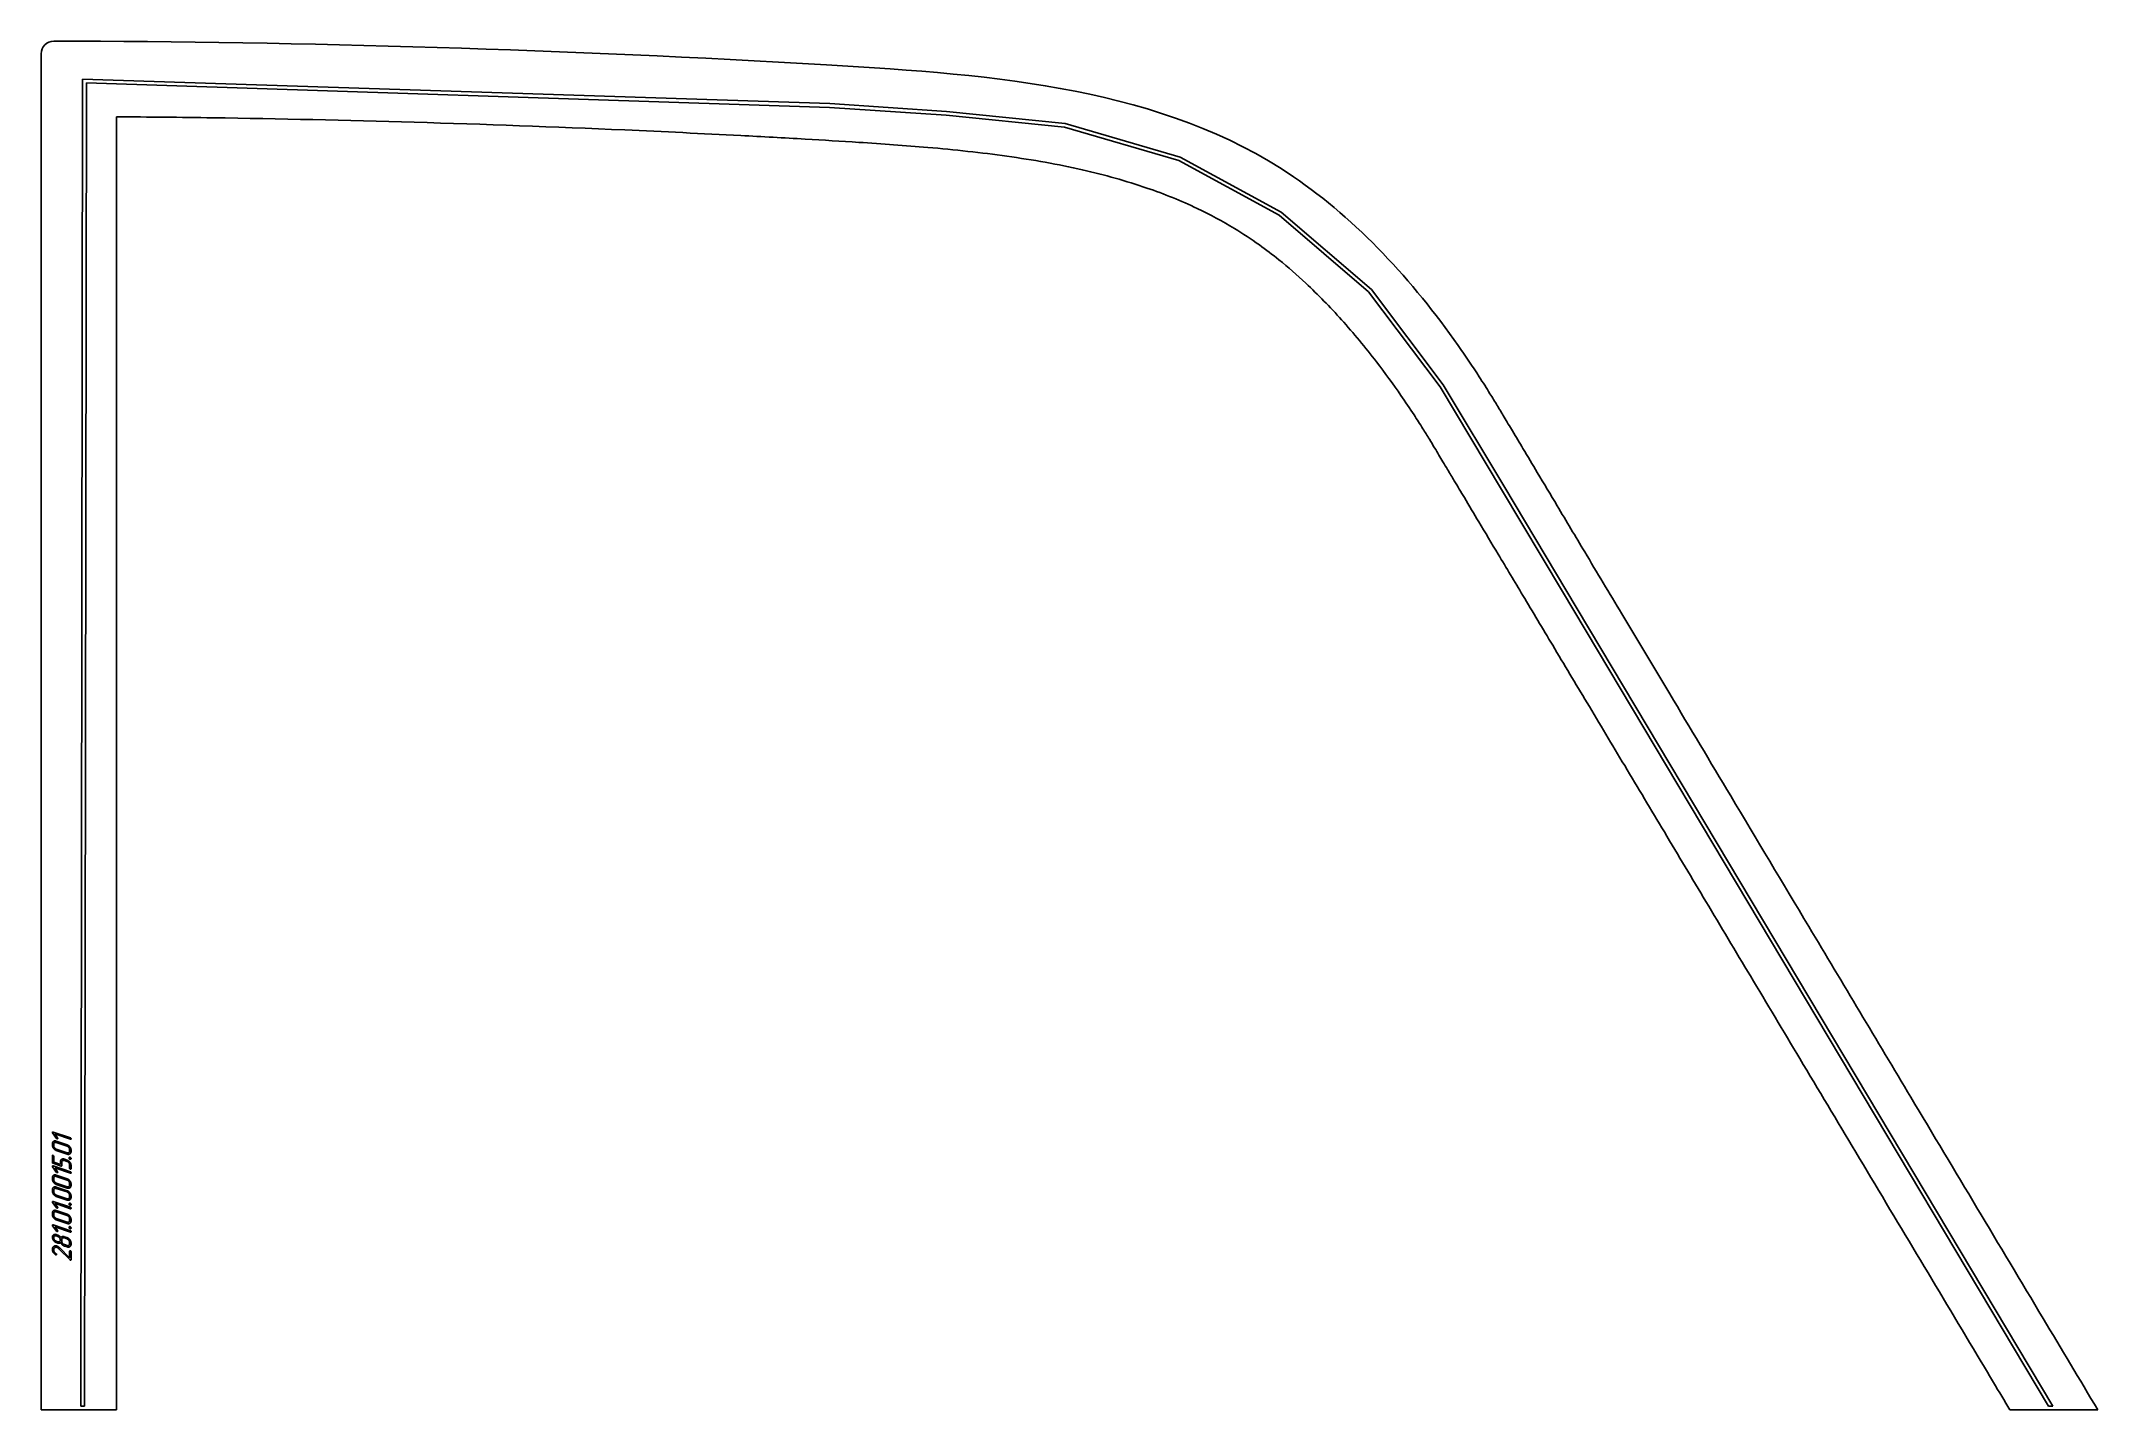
# Model space of a CAD drawing. Header units: millimetres. Extents: x 199 to 1834, y 96 to 1184.
import ezdxf

# ---------------------------------------------------------------- set-up
doc = ezdxf.new("R2010")
doc.units = ezdxf.units.MM
doc.linetypes.add('K5LT_BASIC', pattern=[0])
doc.layers.add('Engraving', color=7, linetype='Continuous')

msp = doc.modelspace()

# ---------------------------------------------------------------- linework, layer by layer
at = {"color": 150, "linetype": 'K5LT_BASIC', "lineweight": 25, "true_color": 0x0080ff}
for p, q in [((199.1, 1174.1), (199.1, 95.7)), ((259.1, 1124), (259.1, 95.7)), ((230.6, 95.7), (199.1, 95.7)), ((233.6, 95.7), (230.6, 95.7)), ((259.1, 95.7), (233.6, 95.7)), ((1796.4, 95.7), (1763.9, 95.7)), ((1799.9, 95.7), (1796.4, 95.7)), ((1833.8, 95.7), (1799.9, 95.7))]:
    msp.add_line(p, q, dxfattribs=at)
msp.add_arc((209.1, 1174.1), 10, 89.9576, 180, dxfattribs=at)
for points, knots in [([(1833.8, 95.7), (1819.3, 120), (1769.8, 202.8), (1693.2, 331), (1610.4, 469.4), (1546.6, 576.3), (1497, 659.3), (1458.3, 723.9), (1428.5, 773.8), (1406.1, 811.3), (1389.8, 838.6), (1377.9, 858.4), (1369.2, 873.1), (1362.3, 884.6), (1356.5, 894.4), (1349.9, 905.1), (1339.8, 921.1), (1296.7, 985.2), (1154.2, 1142), (764.4, 1172.6), (405.8, 1184), (209.1, 1184.1)], [7.083526, 7.083526, 7.083526, 7.083526, 7.693948, 9.168236, 10.306239, 11.177536, 11.856982, 12.391681, 12.80429, 13.111731, 13.333574, 13.49282, 13.610278, 13.702751, 13.779995, 13.858218, 13.969376, 14.176833, 15.456915, 18.084778, 22, 22, 22, 22]), ([(259.1, 1124), (284.4, 1123.8), (362.2, 1123), (497.2, 1120), (638.3, 1114.8), (741.9, 1109.8), (803.8, 1106.4), (853.9, 1103.4), (907.9, 1099.6), (967.8, 1093.2), (1026, 1082.9), (1076.1, 1068.9), (1115.8, 1052.9), (1145, 1037.2), (1166.2, 1023.2), (1185.1, 1008.8), (1207.2, 989.5), (1233.5, 962.5), (1258.7, 932.1), (1277.4, 906.3), (1289.4, 888.4), (1296.9, 876.8), (1302.2, 868.1), (1306.4, 861.2), (1310, 855.2), (1313.5, 849.3), (1317.5, 842.5), (1323.2, 833.1), (1331.5, 819.2), (1343.1, 799.7), (1358.6, 773.8), (1378.2, 741.1), (1401.7, 701.7), (1428.7, 656.6), (1458.3, 607.1), (1489.8, 554.4), (1523.1, 498.6), (1559, 438.6), (1598.7, 372.2), (1642.7, 298.5), (1689.7, 219.9), (1730.6, 151.5), (1755.3, 110.2), (1763.9, 95.7)], [0, 0, 0, 0, 1.174611, 3.586584, 6.083836, 7.466729, 8.244199, 8.896432, 9.760059, 10.800026, 11.858132, 12.839677, 13.672014, 14.33373, 14.797544, 15.171159, 15.696908, 16.424326, 17.189231, 17.768498, 18.097075, 18.330952, 18.507597, 18.650258, 18.763718, 18.866558, 18.989365, 19.166904, 19.431615, 19.81051, 20.320176, 20.96798, 21.753045, 22.654362, 23.642954, 24.685296, 25.7786, 26.948782, 28.246465, 29.716402, 31.316604, 32.906417, 33.767491, 33.767491, 33.767491, 33.767491])]:
    msp.add_open_spline(points, degree=3, knots=knots, dxfattribs=at)
at = {"layer": 'Engraving', "color": 150, "linetype": 'K5LT_BASIC', "lineweight": 25, "true_color": 0x0080ff}
for p, q in [((232.1, 1154), (230.6, 98.7)), ((826, 1134.4), (232.1, 1154)), ((233.6, 98.7), (235.1, 1150.9)), ((235.1, 1150.9), (825.8, 1131.4)), ((825.8, 1131.4), (918.5, 1125.3)), ((918.8, 1128.3), (826, 1134.4)), ((1013.1, 1118.7), (918.8, 1128.3)), ((918.5, 1125.3), (1012.5, 1115.7)), ((1012.5, 1115.7), (1103.3, 1089.1)), ((1104.4, 1091.9), (1013.1, 1118.7)), ((1103.3, 1089.1), (1183.1, 1045.7)), ((1184.8, 1048.2), (1104.4, 1091.9)), ((1256.4, 986.7), (1184.8, 1048.2)), ((1183.1, 1045.7), (1254.2, 984.7)), ((1254.2, 984.7), (1311.1, 909.2)), ((1313.6, 910.9), (1256.4, 986.7)), ((1311.1, 909.2), (1359.9, 827.6)), ((1362.4, 829.1), (1313.6, 910.9)), ((1359.9, 827.6), (1408.3, 746.4)), ((1410.9, 747.9), (1362.4, 829.1)), ((1408.3, 746.4), (1794.7, 98.7)), ((1798.1, 98.7), (1410.9, 747.9)), ((208.2, 315.9), (211.4, 311.6)), ((222.4, 312), (208.6, 316.6)), ((212.1, 312.1), (209.9, 315.1)), ((209.9, 315.1), (222.4, 310.9)), ((208.1, 307.3), (208.1, 306.2)), ((208.1, 297.8), (208.1, 292.5)), ((209.1, 306.9), (209.1, 305.9)), ((209.1, 292.6), (209.1, 297.4)), ((219.7, 306.5), (211.2, 309.4)), ((219.7, 305.5), (211.2, 308.3)), ((211.2, 303), (219.7, 300.2)), ((211.2, 302), (219.7, 299.1)), ((219.7, 294.3), (217.6, 295.1)), ((221.8, 301.6), (221.8, 302.6)), ((222.9, 301.2), (222.9, 302.3)), ((208.1, 280.3), (208.1, 279.3)), ((208.2, 288.9), (211.4, 284.6)), ((208.6, 291.8), (215, 289.6)), ((222.4, 285), (208.6, 289.7)), ((214.4, 290.8), (209.1, 292.6)), ((209.1, 280), (209.1, 278.9)), ((212.1, 285.1), (209.9, 288.2)), ((209.9, 288.2), (222.4, 283.9)), ((219.7, 279.5), (211.2, 282.4)), ((219.7, 278.5), (211.2, 281.4)), ((214.4, 293), (214.4, 290.8)), ((215.5, 290), (215.5, 292.6)), ((217.6, 294), (219.7, 293.3)), ((221.8, 290.5), (221.8, 287.8)), ((222.9, 287.4), (222.9, 290.1)), ((208.1, 270.8), (208.1, 269.7)), ((209.1, 270.4), (209.1, 269.4)), ((211.2, 276.1), (219.7, 273.2)), ((211.2, 275), (219.7, 272.1)), ((219.7, 270), (211.2, 272.9)), ((219.7, 269), (211.2, 271.8)), ((211.2, 266.5), (219.7, 263.6)), ((211.2, 265.5), (219.7, 262.6)), ((221.8, 274.6), (221.8, 275.6)), ((221.8, 265), (221.8, 266.1)), ((222.9, 274.2), (222.9, 275.3)), ((222.9, 264.7), (222.9, 265.7)), ((208.1, 252.1), (208.1, 251.1)), ((208.2, 260.7), (211.4, 256.5)), ((222.4, 256.8), (208.6, 261.5)), ((209.1, 251.8), (209.1, 250.7)), ((209.9, 260), (222.4, 255.7)), ((212.1, 256.9), (209.9, 260)), ((219.7, 251.4), (211.2, 254.2)), ((219.7, 250.3), (211.2, 253.2)), ((211.2, 247.9), (219.7, 245)), ((211.2, 246.8), (219.7, 243.9)), ((221.8, 246.4), (221.8, 247.5)), ((222.9, 246), (222.9, 247.1)), ((208.1, 232.9), (208.1, 232.6)), ((208.1, 232.6), (208.1, 232.3)), ((208.1, 232.3), (208.3, 231.6)), ((208.2, 242), (211.4, 237.8)), ((222.4, 238.1), (208.6, 242.8)), ((212.1, 238.3), (209.9, 241.3)), ((209.9, 241.3), (222.4, 237.1)), ((210.6, 235.2), (210, 235.3)), ((210.9, 235.2), (210.6, 235.2)), ((211.2, 235.1), (210.9, 235.2)), ((212.3, 234.7), (211.2, 235.1)), ((212.3, 233.6), (211.2, 234)), ((211.2, 229.8), (212.3, 229.4)), ((215.5, 231), (215.5, 229.9)), ((219.7, 232.7), (217.6, 233.4)), ((219.7, 231.6), (217.6, 232.4)), ((210.6, 219.1), (210.8, 219)), ((211.2, 228.7), (212.3, 228.3)), ((212.5, 224.5), (212.9, 224.2)), ((212.9, 224.2), (213.3, 223.8)), ((213.3, 223.8), (222.1, 215)), ((221.8, 216.6), (213.9, 224.5)), ((217.6, 227.1), (219.7, 226.3)), ((217.6, 226), (219.7, 225.3)), ((221.8, 227.7), (221.8, 228.8)), ((221.8, 221.9), (221.8, 216.6)), ((222.9, 227.4), (222.9, 228.4)), ((222.9, 215.2), (222.9, 221.5)), ((233.6, 98.7), (230.6, 98.7)), ((1794.7, 98.7), (1798.1, 98.7))]:
    msp.add_line(p, q, dxfattribs=at)
for points in [[(208.2, 316.6), (208.1, 316.5), (208.1, 316.3)], [(208.1, 316.3), (208.1, 316.1), (208.2, 315.9)], [(208.6, 316.6), (208.4, 316.7), (208.2, 316.6)], [(211.4, 311.6), (211.7, 311.4), (211.8, 311.3)], [(211.8, 311.3), (212, 311.3), (212.1, 311.4)], [(212.3, 311.7), (212.3, 311.9), (212.1, 312.1)], [(212.1, 311.4), (212.3, 311.5), (212.3, 311.7)], [(222.8, 311.7), (222.6, 311.9), (222.4, 312)], [(222.4, 310.9), (222.6, 310.8), (222.8, 310.9)], [(222.9, 311.3), (222.9, 311.5), (222.8, 311.7)], [(222.8, 310.9), (222.9, 311.2), (222.9, 311.3)], [(209, 309.2), (208.1, 308.6), (208.1, 307.3)], [(208.1, 306.2), (208.1, 304.9), (209, 303.7)], [(208.2, 298.1), (208.1, 298), (208.1, 297.8)], [(208.6, 298.1), (208.4, 298.2), (208.2, 298.1)], [(209, 297.9), (208.8, 298.1), (208.6, 298.1)], [(211.2, 309.4), (209.9, 309.9), (209, 309.2)], [(209, 303.7), (210, 302.4), (211.2, 302)], [(209.1, 297.4), (209.1, 297.7), (209, 297.9)], [(209.8, 308.2), (209.1, 307.8), (209.1, 306.9)], [(209.1, 305.9), (209.1, 305), (209.7, 304.2)], [(209.7, 304.2), (210.4, 303.3), (211.2, 303)], [(211.2, 308.3), (210.4, 308.6), (209.8, 308.2)], [(215.4, 294.9), (214.4, 294.3), (214.4, 293)], [(217.6, 295.1), (216.3, 295.5), (215.4, 294.9)], [(222, 304.8), (221, 306.1), (219.7, 306.5)], [(221.2, 304.3), (220.6, 305.2), (219.7, 305.5)], [(219.7, 300.2), (220.6, 299.9), (221.2, 300.3)], [(219.7, 299.1), (221.1, 298.6), (222, 299.3)], [(222, 292.6), (221, 293.9), (219.7, 294.3)], [(221.8, 302.6), (221.8, 303.5), (221.2, 304.3)], [(221.2, 300.3), (221.8, 300.7), (221.8, 301.6)], [(221.6, 296.5), (221.3, 296.3), (221.3, 296)], [(221.3, 296), (221.3, 295.7), (221.6, 295.3)], [(222.1, 296.6), (221.8, 296.7), (221.6, 296.5)], [(221.6, 295.3), (221.9, 295), (222.1, 295)], [(222.9, 302.3), (222.9, 303.6), (222, 304.8)], [(222, 299.3), (222.9, 300), (222.9, 301.2)], [(222.6, 296.2), (222.4, 296.5), (222.1, 296.6)], [(222.1, 295), (222.4, 294.9), (222.7, 295)], [(222.9, 295.5), (222.9, 295.9), (222.6, 296.2)], [(222.7, 295), (222.9, 295.1), (222.9, 295.5)], [(208.1, 292.5), (208.1, 291.9), (208.6, 291.8)], [(208.2, 289.6), (208.1, 289.5), (208.1, 289.3)], [(208.1, 289.3), (208.1, 289.1), (208.2, 288.9)], [(209, 282.2), (208.1, 281.6), (208.1, 280.3)], [(208.1, 279.3), (208.1, 277.9), (209, 276.7)], [(208.6, 289.7), (208.4, 289.7), (208.2, 289.6)], [(211.2, 282.4), (209.9, 282.9), (209, 282.2)], [(209.8, 281.2), (209.1, 280.8), (209.1, 280)], [(209.1, 278.9), (209.1, 278), (209.7, 277.2)], [(211.2, 281.4), (210.4, 281.7), (209.8, 281.2)], [(211.4, 284.6), (211.7, 284.4), (211.8, 284.3)], [(211.8, 284.3), (212, 284.3), (212.1, 284.4)], [(212.3, 284.7), (212.3, 284.9), (212.1, 285.1)], [(212.1, 284.4), (212.3, 284.5), (212.3, 284.7)], [(215, 289.6), (215.5, 289.4), (215.5, 290)], [(215.5, 292.6), (215.5, 293.5), (216.1, 293.9)], [(216.1, 293.9), (216.7, 294.3), (217.6, 294)], [(219.7, 293.3), (220.6, 293), (221.2, 292.2)], [(222, 277.8), (221, 279.1), (219.7, 279.5)], [(221.2, 277.3), (220.6, 278.2), (219.7, 278.5)], [(221.2, 292.2), (221.8, 291.3), (221.8, 290.5)], [(221.8, 287.8), (221.8, 287.5), (222, 287.3)], [(222.9, 290.1), (222.9, 291.4), (222, 292.6)], [(222, 287.3), (222.3, 287.1), (222.4, 287.1)], [(222.4, 287.1), (222.6, 287), (222.7, 287.1)], [(222.8, 284.7), (222.6, 284.9), (222.4, 285)], [(222.4, 283.9), (222.6, 283.8), (222.8, 283.9)], [(222.7, 287.1), (222.9, 287.2), (222.9, 287.4)], [(222.9, 284.3), (222.9, 284.5), (222.8, 284.7)], [(222.8, 283.9), (222.9, 284.2), (222.9, 284.3)], [(209, 272.7), (208.1, 272.1), (208.1, 270.8)], [(208.1, 269.7), (208.1, 268.4), (209, 267.1)], [(209, 276.7), (210, 275.4), (211.2, 275)], [(211.2, 272.9), (209.9, 273.3), (209, 272.7)], [(209, 267.1), (210, 265.9), (211.2, 265.5)], [(209.8, 271.7), (209.1, 271.3), (209.1, 270.4)], [(209.1, 269.4), (209.1, 268.5), (209.7, 267.7)], [(209.7, 277.2), (210.4, 276.4), (211.2, 276.1)], [(209.7, 267.7), (210.4, 266.8), (211.2, 266.5)], [(211.2, 271.8), (210.4, 272.1), (209.8, 271.7)], [(219.7, 273.2), (220.6, 272.9), (221.2, 273.3)], [(219.7, 272.1), (221.1, 271.7), (222, 272.3)], [(222, 268.3), (221, 269.6), (219.7, 270)], [(221.2, 267.8), (220.6, 268.6), (219.7, 269)], [(219.7, 263.6), (220.6, 263.4), (221.2, 263.8)], [(219.7, 262.6), (221.1, 262.1), (222, 262.8)], [(221.8, 275.6), (221.8, 276.5), (221.2, 277.3)], [(221.2, 273.3), (221.8, 273.7), (221.8, 274.6)], [(221.8, 266.1), (221.8, 267), (221.2, 267.8)], [(221.2, 263.8), (221.8, 264.2), (221.8, 265)], [(222.9, 275.3), (222.9, 276.6), (222, 277.8)], [(222, 272.3), (222.9, 273), (222.9, 274.2)], [(222.9, 265.7), (222.9, 267.1), (222, 268.3)], [(222, 262.8), (222.9, 263.5), (222.9, 264.7)], [(208.2, 261.4), (208.1, 261.3), (208.1, 261.1)], [(208.1, 261.1), (208.1, 260.9), (208.2, 260.7)], [(209, 254.1), (208.1, 253.4), (208.1, 252.1)], [(208.1, 251.1), (208.1, 249.7), (209, 248.5)], [(208.6, 261.5), (208.4, 261.6), (208.2, 261.4)], [(211.2, 254.2), (209.9, 254.7), (209, 254.1)], [(209, 248.5), (210, 247.2), (211.2, 246.8)], [(209.8, 253.1), (209.1, 252.7), (209.1, 251.8)], [(209.1, 250.7), (209.1, 249.8), (209.7, 249)], [(209.7, 249), (210.4, 248.2), (211.2, 247.9)], [(211.2, 253.2), (210.4, 253.5), (209.8, 253.1)], [(211.4, 256.5), (211.7, 256.2), (211.8, 256.2)], [(211.8, 256.2), (212, 256.1), (212.1, 256.2)], [(212.3, 256.5), (212.3, 256.7), (212.1, 256.9)], [(212.1, 256.2), (212.3, 256.3), (212.3, 256.5)], [(222, 249.7), (221, 250.9), (219.7, 251.4)], [(221.2, 249.2), (220.6, 250), (219.7, 250.3)], [(221.8, 247.5), (221.8, 248.3), (221.2, 249.2)], [(221.2, 245.1), (221.8, 245.6), (221.8, 246.4)], [(221.6, 260), (221.3, 259.8), (221.3, 259.5)], [(221.3, 259.5), (221.3, 259.1), (221.6, 258.8)], [(222.1, 260.1), (221.8, 260.2), (221.6, 260)], [(221.6, 258.8), (221.9, 258.5), (222.1, 258.5)], [(222.9, 247.1), (222.9, 248.4), (222, 249.7)], [(222, 244.1), (222.9, 244.8), (222.9, 246)], [(222.6, 259.7), (222.4, 260), (222.1, 260.1)], [(222.1, 258.5), (222.4, 258.4), (222.7, 258.5)], [(222.8, 256.5), (222.6, 256.7), (222.4, 256.8)], [(222.4, 255.7), (222.6, 255.6), (222.8, 255.8)], [(222.9, 259), (222.9, 259.4), (222.6, 259.7)], [(222.7, 258.5), (222.9, 258.6), (222.9, 259)], [(222.9, 256.1), (222.9, 256.3), (222.8, 256.5)], [(222.8, 255.8), (222.9, 256), (222.9, 256.1)], [(208.2, 242.8), (208.1, 242.7), (208.1, 242.5)], [(208.1, 242.5), (208.1, 242.2), (208.2, 242)], [(209, 234.9), (208.1, 234.3), (208.1, 232.9)], [(208.6, 242.8), (208.4, 242.9), (208.2, 242.8)], [(208.3, 231.6), (208.5, 231), (209, 230.4)], [(210, 235.3), (209.4, 235.2), (209, 234.9)], [(209, 230.4), (210, 229.1), (211.2, 228.7)], [(209.7, 233.9), (209.1, 233.5), (209.1, 232.6)], [(209.1, 232.6), (209.1, 231.7), (209.7, 230.9)], [(211.2, 234), (210.4, 234.3), (209.7, 233.9)], [(209.7, 230.9), (210.3, 230.1), (211.2, 229.8)], [(211.4, 237.8), (211.7, 237.5), (211.8, 237.5)], [(211.8, 237.5), (212, 237.4), (212.1, 237.5)], [(212.3, 237.9), (212.3, 238.1), (212.1, 238.3)], [(212.1, 237.5), (212.3, 237.7), (212.3, 237.9)], [(213.7, 233.9), (213.1, 234.4), (212.3, 234.7)], [(213.8, 232.5), (213.2, 233.3), (212.3, 233.6)], [(212.3, 229.4), (213.2, 229.1), (213.8, 229.5)], [(214.8, 232.7), (214.3, 233.4), (213.7, 233.9)], [(214.4, 230.8), (214.4, 231.6), (213.8, 232.5)], [(213.8, 229.5), (214.4, 229.9), (214.4, 230.8)], [(215.9, 233.5), (215.1, 233.3), (214.8, 232.7)], [(216.1, 232.3), (215.5, 231.9), (215.5, 231)], [(215.5, 229.9), (215.5, 229), (216.1, 228.2)], [(217.6, 233.4), (216.7, 233.7), (215.9, 233.5)], [(217.6, 232.4), (216.7, 232.7), (216.1, 232.3)], [(219.7, 245), (220.6, 244.7), (221.2, 245.1)], [(219.7, 243.9), (221.1, 243.5), (222, 244.1)], [(222, 231), (221, 232.2), (219.7, 232.7)], [(221.2, 230.5), (220.6, 231.3), (219.7, 231.6)], [(221.8, 228.8), (221.8, 229.7), (221.2, 230.5)], [(221.6, 241.3), (221.3, 241.2), (221.3, 240.9)], [(221.3, 240.9), (221.3, 240.5), (221.6, 240.2)], [(222.1, 241.4), (221.8, 241.5), (221.6, 241.3)], [(221.6, 240.2), (221.9, 239.9), (222.1, 239.8)], [(222.9, 228.4), (222.9, 229.8), (222, 231)], [(222.6, 241), (222.4, 241.3), (222.1, 241.4)], [(222.1, 239.8), (222.4, 239.7), (222.7, 239.8)], [(222.8, 237.9), (222.6, 238.1), (222.4, 238.1)], [(222.4, 237.1), (222.6, 237), (222.8, 237.1)], [(222.9, 240.3), (222.9, 240.7), (222.6, 241)], [(222.7, 239.8), (222.9, 240), (222.9, 240.3)], [(222.9, 237.4), (222.9, 237.7), (222.8, 237.9)], [(222.8, 237.1), (222.9, 237.3), (222.9, 237.4)], [(209.1, 225.6), (208.1, 224.8), (208.1, 223.3)], [(208.1, 223.3), (208.1, 222.2), (208.6, 221.1)], [(208.6, 221.1), (209.3, 220), (210.6, 219.1)], [(211.7, 226), (210.2, 226.5), (209.1, 225.6)], [(209.1, 222.9), (209.1, 223.5), (209.3, 223.9)], [(209.5, 221.4), (209.1, 222.2), (209.1, 222.9)], [(209.3, 223.9), (209.6, 224.4), (209.9, 224.6)], [(210.9, 219.9), (210, 220.7), (209.5, 221.4)], [(209.9, 224.6), (210.6, 225.3), (211.7, 224.9)], [(210.8, 219), (211, 218.9), (211.1, 219)], [(211.2, 219.7), (211.1, 219.8), (210.9, 219.9)], [(211.1, 219), (211.3, 219.1), (211.3, 219.3)], [(211.3, 219.3), (211.3, 219.5), (211.2, 219.7)], [(212.7, 225.5), (212.2, 225.8), (211.7, 226)], [(211.7, 224.9), (212.1, 224.8), (212.5, 224.5)], [(212.3, 228.3), (213.1, 228.1), (213.7, 228.2)], [(213.9, 224.5), (213.2, 225.1), (212.7, 225.5)], [(213.7, 228.2), (214.3, 228.3), (214.8, 228.7)], [(214.8, 228.7), (215.3, 227.7), (216, 227)], [(216, 227), (216.8, 226.3), (217.6, 226)], [(216.1, 228.2), (216.7, 227.4), (217.6, 227.1)], [(219.7, 226.3), (220.6, 226.1), (221.2, 226.5)], [(219.7, 225.3), (221.1, 224.8), (222, 225.5)], [(221.2, 226.5), (221.8, 226.9), (221.8, 227.7)], [(222, 222.2), (221.8, 222.1), (221.8, 221.9)], [(222, 225.5), (222.9, 226.2), (222.9, 227.4)], [(222.4, 222.2), (222.2, 222.3), (222, 222.2)], [(222.1, 215), (222.2, 214.9), (222.3, 214.9)], [(222.3, 214.9), (222.5, 214.8), (222.7, 214.9)], [(222.7, 222), (222.6, 222.2), (222.4, 222.2)], [(222.9, 221.5), (222.9, 221.8), (222.7, 222)], [(222.7, 214.9), (222.9, 215), (222.9, 215.2)]]:
    msp.add_open_spline(points, degree=2, dxfattribs=at)

doc.saveas('drawing.dxf')
